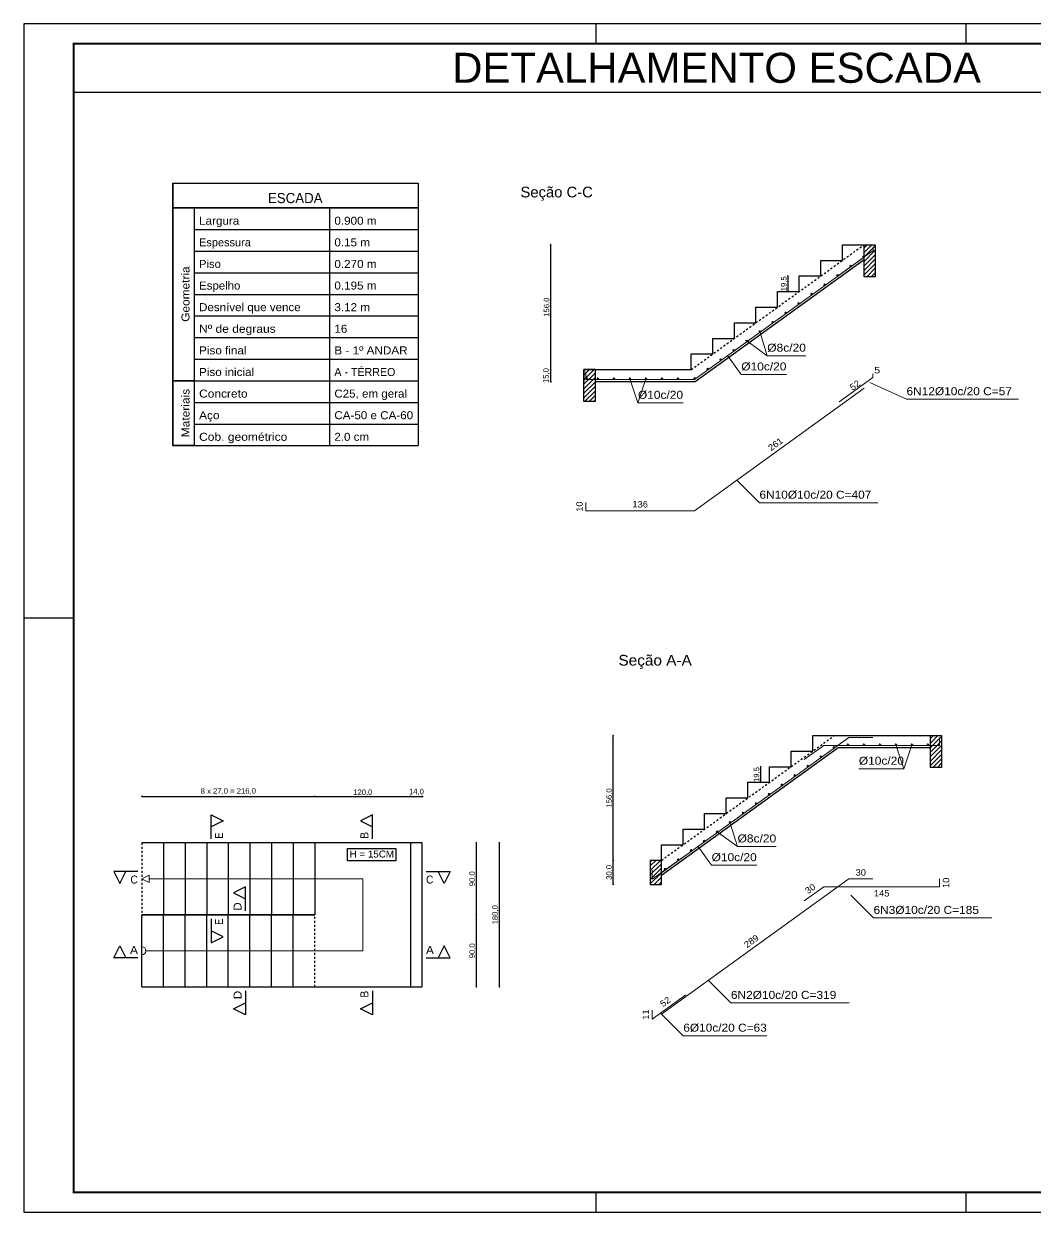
# Model space of a CAD drawing. Header units: millimetres. Extents: x 480 to 1230, y -15 to 251.
# Drawn here: x 1014.1 to 1064.6, y 40.9 to 100.3 of the extents above; entities that cross this region are included whole.
import ezdxf
from ezdxf.enums import TextEntityAlignment as Align

# ---------------------------------------------------------------- set-up
doc = ezdxf.new("R2010")
doc.units = ezdxf.units.MM
doc.linetypes.add('CYPE_PUNTO', pattern=[0.075, 0, -0.075])
for name, color, linetype, lineweight in [('ARM_LONGITUDINAL_Ø10', 33, 'Continuous', 9), ('ARM_LONGITUDINAL_Ø8', 32, 'Continuous', 9), ('ELE_COT_TEXTOS_COMPRIMENTO_PROJETADO', 8, 'Continuous', 0), ('ESC_LINHA_CENTRAL', 9, 'Continuous', 0), ('ESC_LINHA_DE_REFERENCIA_ARMADURA', 36, 'Continuous', 0), ('ESC_TEXTO_ARMADURA_LONGITUDINAL', 3, 'Continuous', 9), ('ESC_TEXTO_ARMADURA_TRANSVERSAL', 3, 'Continuous', 9), ('ESC_TEXTOS_DA_TABELA', 2, 'Continuous', 0)]:
    doc.layers.add(name, color=color, linetype=linetype, lineweight=lineweight)
doc.layers.add('ARQ-FOLHA', color=7, linetype='Continuous')
doc.layers.add('COTA CYPE', color=31, linetype='Continuous')
doc.styles.add('CYPETXT', font='arial.ttf', dxfattribs={"height": 0.2})
doc.styles.add('PDF Arial', font='arial.ttf')
doc.styles.get("Standard").update_dxf_attribs({"font": 'arial.ttf'})
doc.styles.add('TQS_ARIAL', font='arial.ttf')
doc.dimstyles.new('1-50', dxfattribs={"dimscale": 0.05, "dimtxt": 5.5, "dimasz": 1, "dimexe": 0.5, "dimexo": 7, "dimgap": 0.3, "dimtad": 1, "dimdec": 1, "dimlfac": 25, "dimzin": 1, "dimtxsty": 'Standard', "dimblk": 'OBLIQUE', "dimcen": 10, "dimdle": 0.1, "dimclrd": 7, "dimclre": 8, "dimclrt": 256, "dimadec": 0, "dimazin": 2, "dimtfac": 1, "dimtdec": 1, "dimtmove": 2, "dimatfit": 0, "dimldrblk": 'OBLIQUE', "dimfxl": 0, "dimlwd": -1, "dimlwe": -1, "dimarcsym": 0})

# ---------------------------------------------------------------- blocks, each defined once
blk = doc.blocks.new('FOLHA A1')
at = {"layer": 'ARQ-FOLHA'}
for p, q in [((841, 0), (0, 0)), ((0, 0), (0, -594)), ((286, -10), (286, 0)), ((471, -10), (471, 0)), ((0, -297), (25, -297)), ((286, -594), (286, -584)), ((471, -594), (471, -584)), ((0, -594), (841, -594))]:
    blk.add_line(p, q, dxfattribs=at)
at = {"layer": 'ARQ-FOLHA', "const_width": 1}
blk.add_lwpolyline([(25, -10), (25, -584), (831, -584), (831, -10), (25, -10)], dxfattribs=at)
blk = doc.blocks.new('_OBLIQUE')
at = {"color": 0, "linetype": 'ByBlock'}
blk.add_line((-0.5, -0.5), (0.5, 0.5), dxfattribs=at)
blk = doc.blocks.new('*D529')
at = {"layer": 'COTA CYPE', "color": 7}
blk.add_line((1019.996, 61.732), (1028.646, 61.732), dxfattribs=at)
at = {"layer": 'COTA CYPE', "color": 8}
for p, q in [((1020.001, 61.731), (1020.001, 61.757)), ((1028.641, 61.731), (1028.641, 61.757))]:
    blk.add_line(p, q, dxfattribs=at)
at = {"layer": 'Defpoints', "color": 0}
for p in [(1028.641, 61.732), (1020.001, 58.284), (1028.641, 58.284)]:
    blk.add_point(p, dxfattribs=at)
at = {"layer": 'COTA CYPE', "color": 7, "xscale": 0.05, "yscale": 0.05, "zscale": 0.05, "rotation": 180}
blk.add_blockref('_OBLIQUE', (1020.001, 61.732), dxfattribs=at)
at = {"layer": 'COTA CYPE', "color": 7, "xscale": 0.05, "yscale": 0.05, "zscale": 0.05}
blk.add_blockref('_OBLIQUE', (1028.641, 61.732), dxfattribs=at)
at = {"layer": 'COTA CYPE', "insert": (1024.321, 61.974), "char_height": 0.275, "attachment_point": 5}
blk.add_mtext('8 x 27,0 = 216,0', dxfattribs=at)
blk = doc.blocks.new('*D530')
at = {"layer": 'COTA CYPE', "color": 7}
blk.add_line((1028.636, 61.732), (1033.446, 61.732), dxfattribs=at)
at = {"layer": 'COTA CYPE', "color": 8}
for p, q in [((1028.641, 61.731), (1028.641, 61.757)), ((1033.441, 61.731), (1033.441, 61.757))]:
    blk.add_line(p, q, dxfattribs=at)
at = {"layer": 'Defpoints', "color": 0}
for p in [(1033.441, 61.732), (1028.641, 58.284), (1033.441, 58.284)]:
    blk.add_point(p, dxfattribs=at)
at = {"layer": 'COTA CYPE', "color": 7, "xscale": 0.05, "yscale": 0.05, "zscale": 0.05, "rotation": 180}
blk.add_blockref('_OBLIQUE', (1028.641, 61.732), dxfattribs=at)
at = {"layer": 'COTA CYPE', "color": 7, "xscale": 0.05, "yscale": 0.05, "zscale": 0.05}
blk.add_blockref('_OBLIQUE', (1033.441, 61.732), dxfattribs=at)
at = {"layer": 'COTA CYPE', "insert": (1031.041, 61.912), "char_height": 0.275, "attachment_point": 5}
blk.add_mtext('120,0', dxfattribs=at)
blk = doc.blocks.new('*D531')
at = {"layer": 'COTA CYPE', "color": 7}
for p, q in [((1033.441, 61.732), (1033.391, 61.732)), ((1033.441, 61.732), (1034.001, 61.732)), ((1034.001, 61.732), (1034.051, 61.732))]:
    blk.add_line(p, q, dxfattribs=at)
at = {"layer": 'COTA CYPE', "color": 8}
for p, q in [((1033.441, 61.731), (1033.441, 61.757)), ((1034.001, 61.731), (1034.001, 61.757))]:
    blk.add_line(p, q, dxfattribs=at)
at = {"layer": 'Defpoints', "color": 0}
for p in [(1034.001, 61.732), (1033.441, 58.284), (1034.001, 58.284)]:
    blk.add_point(p, dxfattribs=at)
at = {"layer": 'COTA CYPE', "color": 7, "xscale": 0.05, "yscale": 0.05, "zscale": 0.05}
blk.add_blockref('_OBLIQUE', (1033.441, 61.732), dxfattribs=at)
at = {"layer": 'COTA CYPE', "color": 7, "xscale": 0.05, "yscale": 0.05, "zscale": 0.05, "rotation": 180}
blk.add_blockref('_OBLIQUE', (1034.001, 61.732), dxfattribs=at)
at = {"layer": 'COTA CYPE', "insert": (1033.721, 61.945), "char_height": 0.275, "attachment_point": 5}
blk.add_mtext('14,0', dxfattribs=at)
blk = doc.blocks.new('*D532')
at = {"layer": 'COTA CYPE', "color": 8}
for p, q in [((1036.708, 59.413), (1036.734, 59.413)), ((1036.708, 55.813), (1036.734, 55.813))]:
    blk.add_line(p, q, dxfattribs=at)
at = {"layer": 'COTA CYPE', "color": 7}
blk.add_line((1036.709, 59.418), (1036.709, 55.808), dxfattribs=at)
at = {"layer": 'Defpoints', "color": 0}
for p in [(1028.641, 59.413), (1028.641, 55.813), (1036.709, 55.813)]:
    blk.add_point(p, dxfattribs=at)
at = {"layer": 'COTA CYPE', "color": 7, "xscale": 0.05, "yscale": 0.05, "zscale": 0.05}
for p, rotation in [((1036.709, 59.413), 90), ((1036.709, 55.813), 270)]:
    blk.add_blockref('_OBLIQUE', p, dxfattribs=dict(at, rotation=rotation))
at = {"layer": 'COTA CYPE', "insert": (1036.528, 57.613), "char_height": 0.275, "attachment_point": 5, "rotation": 90}
blk.add_mtext('90,0', dxfattribs=at)
blk = doc.blocks.new('*D533')
at = {"layer": 'COTA CYPE', "color": 8}
for p, q in [((1036.708, 55.813), (1036.734, 55.813)), ((1036.708, 52.213), (1036.734, 52.213))]:
    blk.add_line(p, q, dxfattribs=at)
at = {"layer": 'COTA CYPE', "color": 7}
blk.add_line((1036.709, 55.818), (1036.709, 52.208), dxfattribs=at)
at = {"layer": 'Defpoints', "color": 0}
for p in [(1028.641, 55.813), (1034.001, 52.213), (1036.709, 52.213)]:
    blk.add_point(p, dxfattribs=at)
at = {"layer": 'COTA CYPE', "color": 7, "xscale": 0.05, "yscale": 0.05, "zscale": 0.05}
for p, rotation in [((1036.709, 55.813), 90), ((1036.709, 52.213), 270)]:
    blk.add_blockref('_OBLIQUE', p, dxfattribs=dict(at, rotation=rotation))
at = {"layer": 'COTA CYPE', "insert": (1036.528, 54.013), "char_height": 0.275, "attachment_point": 5, "rotation": 90}
blk.add_mtext('90,0', dxfattribs=at)
blk = doc.blocks.new('*D535')
at = {"layer": 'COTA CYPE', "color": 8}
for p, q in [((1040.432, 83.061), (1040.406, 83.061)), ((1040.432, 82.461), (1040.406, 82.461))]:
    blk.add_line(p, q, dxfattribs=at)
at = {"layer": 'COTA CYPE', "color": 7}
for p, q in [((1040.431, 83.061), (1040.431, 83.111)), ((1040.431, 82.461), (1040.431, 83.061)), ((1040.431, 82.461), (1040.431, 82.411))]:
    blk.add_line(p, q, dxfattribs=at)
at = {"layer": 'Defpoints', "color": 0}
for p in [(1040.431, 83.061), (1042.65, 83.061), (1042.65, 82.461)]:
    blk.add_point(p, dxfattribs=at)
at = {"layer": 'COTA CYPE', "color": 7, "xscale": 0.05, "yscale": 0.05, "zscale": 0.05}
for p, rotation in [((1040.431, 83.061), 270), ((1040.431, 82.461), 90)]:
    blk.add_blockref('_OBLIQUE', p, dxfattribs=dict(at, rotation=rotation))
at = {"layer": 'COTA CYPE', "insert": (1040.218, 82.761), "char_height": 0.275, "attachment_point": 5, "rotation": 90}
blk.add_mtext('15,0', dxfattribs=at)
blk = doc.blocks.new('*D536')
at = {"layer": 'COTA CYPE', "color": 8}
for p, q in [((1040.432, 89.301), (1040.406, 89.301)), ((1040.432, 83.061), (1040.406, 83.061))]:
    blk.add_line(p, q, dxfattribs=at)
at = {"layer": 'COTA CYPE', "color": 7}
blk.add_line((1040.431, 83.056), (1040.431, 89.306), dxfattribs=at)
at = {"layer": 'Defpoints', "color": 0}
for p in [(1040.431, 89.301), (1055.01, 89.301), (1042.65, 83.061)]:
    blk.add_point(p, dxfattribs=at)
at = {"layer": 'COTA CYPE', "color": 7, "xscale": 0.05, "yscale": 0.05, "zscale": 0.05}
for p, rotation in [((1040.431, 89.301), 90), ((1040.431, 83.061), 270)]:
    blk.add_blockref('_OBLIQUE', p, dxfattribs=dict(at, rotation=rotation))
at = {"layer": 'COTA CYPE', "insert": (1040.25, 86.181), "char_height": 0.275, "attachment_point": 5, "rotation": 90}
blk.add_mtext('156,0', dxfattribs=at)
blk = doc.blocks.new('*D537')
at = {"layer": 'COTA CYPE', "color": 8}
for p, q in [((1043.557, 58.533), (1043.531, 58.533)), ((1043.557, 57.333), (1043.531, 57.333))]:
    blk.add_line(p, q, dxfattribs=at)
at = {"layer": 'COTA CYPE', "color": 7}
blk.add_line((1043.556, 57.328), (1043.556, 58.538), dxfattribs=at)
at = {"layer": 'Defpoints', "color": 0}
for p in [(1043.556, 58.533), (1045.406, 58.533), (1045.406, 57.333)]:
    blk.add_point(p, dxfattribs=at)
at = {"layer": 'COTA CYPE', "color": 7, "xscale": 0.05, "yscale": 0.05, "zscale": 0.05}
for p, rotation in [((1043.556, 58.533), 90), ((1043.556, 57.333), 270)]:
    blk.add_blockref('_OBLIQUE', p, dxfattribs=dict(at, rotation=rotation))
at = {"layer": 'COTA CYPE', "insert": (1043.375, 57.933), "char_height": 0.275, "attachment_point": 5, "rotation": 90}
blk.add_mtext('30,0', dxfattribs=at)
blk = doc.blocks.new('*D538')
at = {"layer": 'COTA CYPE', "color": 8}
for p, q in [((1043.557, 64.773), (1043.531, 64.773)), ((1043.557, 58.533), (1043.531, 58.533))]:
    blk.add_line(p, q, dxfattribs=at)
at = {"layer": 'COTA CYPE', "color": 7}
blk.add_line((1043.556, 58.528), (1043.556, 64.778), dxfattribs=at)
at = {"layer": 'Defpoints', "color": 0}
for p in [(1043.556, 64.773), (1053.526, 64.773), (1045.406, 58.533)]:
    blk.add_point(p, dxfattribs=at)
at = {"layer": 'COTA CYPE', "color": 7, "xscale": 0.05, "yscale": 0.05, "zscale": 0.05}
for p, rotation in [((1043.556, 64.773), 90), ((1043.556, 58.533), 270)]:
    blk.add_blockref('_OBLIQUE', p, dxfattribs=dict(at, rotation=rotation))
at = {"layer": 'COTA CYPE', "insert": (1043.375, 61.653), "char_height": 0.275, "attachment_point": 5, "rotation": 90}
blk.add_mtext('156,0', dxfattribs=at)
blk = doc.blocks.new('*D543')
at = {"layer": 'COTA CYPE', "color": 8}
for p, q in [((1037.857, 59.413), (1037.883, 59.413)), ((1037.857, 52.213), (1037.883, 52.213))]:
    blk.add_line(p, q, dxfattribs=at)
at = {"layer": 'COTA CYPE', "color": 7}
blk.add_line((1037.858, 59.418), (1037.858, 52.208), dxfattribs=at)
at = {"layer": 'Defpoints', "color": 0}
for p in [(1034.001, 59.413), (1034.001, 52.213), (1037.858, 52.213)]:
    blk.add_point(p, dxfattribs=at)
at = {"layer": 'COTA CYPE', "color": 7, "xscale": 0.05, "yscale": 0.05, "zscale": 0.05}
for p, rotation in [((1037.858, 59.413), 90), ((1037.858, 52.213), 270)]:
    blk.add_blockref('_OBLIQUE', p, dxfattribs=dict(at, rotation=rotation))
at = {"layer": 'COTA CYPE', "insert": (1037.678, 55.813), "char_height": 0.275, "attachment_point": 5, "rotation": 90}
blk.add_mtext('180,0', dxfattribs=at)
blk = doc.blocks.new('*D544')
at = {"layer": 'COTA CYPE', "color": 8}
for p, q in [((1052.288, 87.741), (1052.262, 87.741)), ((1052.288, 86.961), (1052.262, 86.961))]:
    blk.add_line(p, q, dxfattribs=at)
at = {"layer": 'COTA CYPE', "color": 7}
blk.add_line((1052.287, 87.746), (1052.287, 86.956), dxfattribs=at)
at = {"layer": 'Defpoints', "color": 0}
for p in [(1052.85, 87.741), (1052.287, 86.961), (1052.85, 86.961)]:
    blk.add_point(p, dxfattribs=at)
at = {"layer": 'COTA CYPE', "color": 7, "xscale": 0.05, "yscale": 0.05, "zscale": 0.05}
for p, rotation in [((1052.287, 87.741), 90), ((1052.287, 86.961), 270)]:
    blk.add_blockref('_OBLIQUE', p, dxfattribs=dict(at, rotation=rotation))
at = {"layer": 'COTA CYPE', "insert": (1052.106, 87.351), "char_height": 0.275, "attachment_point": 5, "rotation": 90}
blk.add_mtext('19,5', dxfattribs=at)
blk = doc.blocks.new('*D545')
at = {"layer": 'COTA CYPE', "color": 8}
for p, q in [((1050.921, 63.213), (1050.895, 63.213)), ((1050.921, 62.433), (1050.895, 62.433))]:
    blk.add_line(p, q, dxfattribs=at)
at = {"layer": 'COTA CYPE', "color": 7}
blk.add_line((1050.92, 63.218), (1050.92, 62.428), dxfattribs=at)
at = {"layer": 'Defpoints', "color": 0}
for p in [(1051.366, 63.213), (1050.92, 62.433), (1051.366, 62.433)]:
    blk.add_point(p, dxfattribs=at)
at = {"layer": 'COTA CYPE', "color": 7, "xscale": 0.05, "yscale": 0.05, "zscale": 0.05}
for p, rotation in [((1050.92, 63.213), 90), ((1050.92, 62.433), 270)]:
    blk.add_blockref('_OBLIQUE', p, dxfattribs=dict(at, rotation=rotation))
at = {"layer": 'COTA CYPE', "insert": (1050.74, 62.823), "char_height": 0.275, "attachment_point": 5, "rotation": 90}
blk.add_mtext('19,5', dxfattribs=at)

msp = doc.modelspace()

# ---------------------------------------------------------------- hatches: boundary and pattern name
h = msp.add_hatch()
h.set_pattern_fill('ANSI31', color=256, scale=0.05)
h.paths.add_polyline_path([(1056.65043, 89.30146), (1056.09043, 89.30146), (1056.09043, 88.73963, -0.21329932), (1056.10375, 88.70983, -0.21329932), (1056.09043, 88.68003), (1056.09043, 87.70146), (1056.65043, 87.70146)])
h = msp.add_hatch()
h.set_pattern_fill('ANSI31', color=256, scale=0.05)
h.paths.add_polyline_path([(1059.9663, 64.77346), (1059.4063, 64.77346), (1059.4063, 64.27346), (1059.8263, 64.27346, -0.41421356), (1059.7863, 64.31346, -1), (1059.8663, 64.31346), (1059.8663, 64.27346), (1059.4063, 64.27346), (1059.4063, 63.17346), (1059.9663, 63.17346)])
h.paths.add_polyline_path([(1042.65043, 82.56146), (1042.19043, 82.56146), (1042.19043, 82.60146, -1), (1042.27043, 82.60146, -0.41421356), (1042.23043, 82.56146), (1042.65043, 82.56146), (1042.65043, 83.06146), (1042.09043, 83.06146), (1042.09043, 81.46146), (1042.65043, 81.46146)])
h = msp.add_hatch()
h.set_pattern_fill('ANSI31', color=256, scale=0.05)
h.paths.add_polyline_path([(1045.9663, 58.53346), (1045.4063, 58.53346), (1045.4063, 57.33346), (1045.9663, 57.33346)])
at = {"layer": 'ARM_LONGITUDINAL_Ø10'}
h = msp.add_hatch(color=256, dxfattribs=at)
edge = h.paths.add_edge_path()
edge.add_arc((1042.23043, 82.60146), 0.04, 0, 360)
h = msp.add_hatch(color=256, dxfattribs=at)
edge = h.paths.add_edge_path()
edge.add_arc((1042.79113, 82.60146), 0.04, 0, 360)
h = msp.add_hatch(color=256, dxfattribs=at)
edge = h.paths.add_edge_path()
edge.add_arc((1043.59113, 82.60146), 0.04, 0, 360)
h = msp.add_hatch(color=256, dxfattribs=at)
edge = h.paths.add_edge_path()
edge.add_arc((1044.39113, 82.60146), 0.04, 0, 360)
h = msp.add_hatch(color=256, dxfattribs=at)
edge = h.paths.add_edge_path()
edge.add_arc((1045.19113, 82.60146), 0.04, 0, 360)
h = msp.add_hatch(color=256, dxfattribs=at)
edge = h.paths.add_edge_path()
edge.add_arc((1045.99113, 82.60146), 0.04, 0, 360)
h = msp.add_hatch(color=256, dxfattribs=at)
edge = h.paths.add_edge_path()
edge.add_arc((1046.79113, 82.60146), 0.04, 0, 360)
h = msp.add_hatch(color=256, dxfattribs=at)
edge = h.paths.add_edge_path()
edge.add_arc((1047.63269, 82.62073), 0.04, 0, 360)
h = msp.add_hatch(color=256, dxfattribs=at)
edge = h.paths.add_edge_path()
edge.add_arc((1055.2863, 64.31346), 0.04, 0, 360)
h = msp.add_hatch(color=256, dxfattribs=at)
edge = h.paths.add_edge_path()
edge.add_arc((1056.0863, 64.31346), 0.04, 0, 360)
h = msp.add_hatch(color=256, dxfattribs=at)
edge = h.paths.add_edge_path()
edge.add_arc((1056.8863, 64.31346), 0.04, 0, 360)
h = msp.add_hatch(color=256, dxfattribs=at)
edge = h.paths.add_edge_path()
edge.add_arc((1057.6863, 64.31346), 0.04, 0, 360)
h = msp.add_hatch(color=256, dxfattribs=at)
edge = h.paths.add_edge_path()
edge.add_arc((1058.4863, 64.31346), 0.04, 0, 360)
h = msp.add_hatch(color=256, dxfattribs=at)
edge = h.paths.add_edge_path()
edge.add_arc((1059.2863, 64.31346), 0.04, 0, 360)
h = msp.add_hatch(color=256, dxfattribs=at)
edge = h.paths.add_edge_path()
edge.add_arc((1059.8263, 64.31346), 0.04, 0, 360)
at = {"layer": 'ARM_LONGITUDINAL_Ø8'}
h = msp.add_hatch(color=256, dxfattribs=at)
edge = h.paths.add_edge_path()
edge.add_arc((1056.06375, 88.70983), 0.04, 0, 360)
h = msp.add_hatch(color=256, dxfattribs=at)
edge = h.paths.add_edge_path()
edge.add_arc((1055.41521, 88.24144), 0.04, 0, 360)
h = msp.add_hatch(color=256, dxfattribs=at)
edge = h.paths.add_edge_path()
edge.add_arc((1054.11812, 87.30466), 0.04, 0, 360)
h = msp.add_hatch(color=256, dxfattribs=at)
edge = h.paths.add_edge_path()
edge.add_arc((1054.76667, 87.77305), 0.04, 0, 360)
h = msp.add_hatch(color=256, dxfattribs=at)
edge = h.paths.add_edge_path()
edge.add_arc((1053.46958, 86.83626), 0.04, 0, 360)
h = msp.add_hatch(color=256, dxfattribs=at)
edge = h.paths.add_edge_path()
edge.add_arc((1052.82104, 86.36787), 0.04, 0, 360)
h = msp.add_hatch(color=256, dxfattribs=at)
edge = h.paths.add_edge_path()
edge.add_arc((1052.17249, 85.89948), 0.04, 0, 360)
h = msp.add_hatch(color=256, dxfattribs=at)
edge = h.paths.add_edge_path()
edge.add_arc((1050.87541, 84.96269), 0.04, 0, 360)
h = msp.add_hatch(color=256, dxfattribs=at)
edge = h.paths.add_edge_path()
edge.add_arc((1051.52395, 85.43109), 0.04, 0, 360)
h = msp.add_hatch(color=256, dxfattribs=at)
edge = h.paths.add_edge_path()
edge.add_arc((1050.22686, 84.4943), 0.04, 0, 360)
h = msp.add_hatch(color=256, dxfattribs=at)
edge = h.paths.add_edge_path()
edge.add_arc((1049.57832, 84.02591), 0.04, 0, 360)
h = msp.add_hatch(color=256, dxfattribs=at)
edge = h.paths.add_edge_path()
edge.add_arc((1048.92978, 83.55752), 0.04, 0, 360)
h = msp.add_hatch(color=256, dxfattribs=at)
edge = h.paths.add_edge_path()
edge.add_arc((1048.28123, 83.08912), 0.04, 0, 360)
h = msp.add_hatch(color=256, dxfattribs=at)
edge = h.paths.add_edge_path()
edge.add_arc((1054.57962, 64.18183), 0.04, 0, 360)
h = msp.add_hatch(color=256, dxfattribs=at)
edge = h.paths.add_edge_path()
edge.add_arc((1053.93107, 63.71344), 0.04, 0, 360)
h = msp.add_hatch(color=256, dxfattribs=at)
edge = h.paths.add_edge_path()
edge.add_arc((1053.28253, 63.24505), 0.04, 0, 360)
h = msp.add_hatch(color=256, dxfattribs=at)
edge = h.paths.add_edge_path()
edge.add_arc((1052.63399, 62.77666), 0.04, 0, 360)
h = msp.add_hatch(color=256, dxfattribs=at)
edge = h.paths.add_edge_path()
edge.add_arc((1051.3369, 61.83987), 0.04, 0, 360)
h = msp.add_hatch(color=256, dxfattribs=at)
edge = h.paths.add_edge_path()
edge.add_arc((1051.98544, 62.30826), 0.04, 0, 360)
h = msp.add_hatch(color=256, dxfattribs=at)
edge = h.paths.add_edge_path()
edge.add_arc((1050.68836, 61.37148), 0.04, 0, 360)
h = msp.add_hatch(color=256, dxfattribs=at)
edge = h.paths.add_edge_path()
edge.add_arc((1050.03981, 60.90309), 0.04, 0, 360)
h = msp.add_hatch(color=256, dxfattribs=at)
edge = h.paths.add_edge_path()
edge.add_arc((1048.74273, 59.9663), 0.04, 0, 360)
h = msp.add_hatch(color=256, dxfattribs=at)
edge = h.paths.add_edge_path()
edge.add_arc((1049.39127, 60.43469), 0.04, 0, 360)
h = msp.add_hatch(color=256, dxfattribs=at)
edge = h.paths.add_edge_path()
edge.add_arc((1048.09418, 59.49791), 0.04, 0, 360)
h = msp.add_hatch(color=256, dxfattribs=at)
edge = h.paths.add_edge_path()
edge.add_arc((1047.44564, 59.02952), 0.04, 0, 360)
h = msp.add_hatch(color=256, dxfattribs=at)
edge = h.paths.add_edge_path()
edge.add_arc((1046.7971, 58.56112), 0.04, 0, 360)
h = msp.add_hatch(color=256, dxfattribs=at)
edge = h.paths.add_edge_path()
edge.add_arc((1046.14855, 58.09273), 0.04, 0, 360)

# ---------------------------------------------------------------- linework, layer by layer
for p, q in [((1016.60009, 96.9219), (1079.70009, 96.9219)), ((1021.54143, 92.38146), (1033.80143, 92.38146)), ((1021.54143, 92.38146), (1021.54143, 79.26146)), ((1033.80143, 92.38146), (1033.80143, 79.26146)), ((1021.54143, 91.14146), (1033.80143, 91.14146)), ((1022.62143, 91.14146), (1022.62143, 79.26146)), ((1029.38143, 91.14146), (1029.38143, 79.26146)), ((1022.62143, 90.06146), (1033.80143, 90.06146)), ((1022.62143, 88.98146), (1033.80143, 88.98146)), ((1022.62143, 87.90146), (1033.80143, 87.90146)), ((1022.62143, 86.82146), (1033.80143, 86.82146)), ((1022.62143, 85.74146), (1033.80143, 85.74146)), ((1022.62143, 84.66146), (1033.80143, 84.66146)), ((1022.62143, 83.58146), (1033.80143, 83.58146)), ((1042.65043, 83.06146), (1047.45043, 83.06146)), ((1021.54143, 82.50146), (1033.80143, 82.50146)), ((1021.54143, 82.50146), (1033.80143, 82.50146)), ((1022.62143, 81.42146), (1033.80143, 81.42146)), ((1022.62143, 80.34146), (1033.80143, 80.34146)), ((1021.54143, 79.26146), (1033.80143, 79.26146)), ((1054.6063, 64.77346), (1059.4063, 64.77346)), ((1023.45743, 59.61346), (1023.45743, 60.21346)), ((1031.52143, 59.61346), (1031.52143, 60.21346)), ((1021.08143, 59.41346), (1021.08143, 55.81346)), ((1022.16143, 59.41346), (1022.16143, 55.81346)), ((1023.24143, 59.41346), (1023.24143, 55.81346)), ((1024.32143, 59.41346), (1024.32143, 55.81346)), ((1025.40143, 59.41346), (1025.40143, 55.81346)), ((1026.48143, 59.41346), (1026.48143, 55.81346)), ((1027.56143, 59.41346), (1027.56143, 55.81346)), ((1028.64143, 59.41346), (1028.64143, 55.81346)), ((1033.44143, 55.81346), (1033.44143, 59.41346)), ((1019.80143, 57.97346), (1019.20143, 57.97346)), ((1034.20143, 57.97346), (1034.80143, 57.97346)), ((1025.18543, 56.01346), (1025.18543, 56.61346)), ((1020.00143, 55.81346), (1028.64143, 55.81346)), ((1028.64143, 55.81346), (1020.00143, 55.81346)), ((1020.00143, 52.21346), (1020.00143, 55.81346)), ((1021.08143, 52.21346), (1021.08143, 55.81346)), ((1022.16143, 52.21346), (1022.16143, 55.81346)), ((1023.24143, 52.21346), (1023.24143, 55.81346)), ((1023.45743, 55.61346), (1023.45743, 55.01346)), ((1024.32143, 52.21346), (1024.32143, 55.81346)), ((1025.40143, 52.21346), (1025.40143, 55.81346)), ((1026.48143, 52.21346), (1026.48143, 55.81346)), ((1027.56143, 52.21346), (1027.56143, 55.81346)), ((1033.44143, 52.21346), (1033.44143, 55.81346)), ((1019.80143, 53.65346), (1019.20143, 53.65346)), ((1034.20143, 53.65346), (1034.80143, 53.65346)), ((1020.00143, 52.21346), (1028.64143, 52.21346)), ((1025.18543, 52.01346), (1025.18543, 51.41346)), ((1031.52143, 52.01346), (1031.52143, 51.41346))]:
    msp.add_line(p, q)
at = {"linetype": 'CYPE_PUNTO'}
for p, q in [((1047.45043, 83.06146), (1056.09043, 89.30146)), ((1045.9663, 58.53346), (1054.6063, 64.77346)), ((1020.00143, 59.41346), (1020.00143, 55.81346)), ((1028.64143, 52.21346), (1028.64143, 55.81346))]:
    msp.add_line(p, q, dxfattribs=at)
at = {"color": 254}
msp.add_lwpolyline([(1021.54143, 92.38146), (1033.80143, 92.38146), (1033.80143, 91.14146), (1021.54143, 91.14146)], close=True, dxfattribs=at)
at = {"color": 7}
for points in [[(1021.54143, 91.14146), (1022.62143, 91.14146), (1022.62143, 82.50146), (1021.54143, 82.50146)], [(1021.54143, 82.50146), (1022.62143, 82.50146), (1022.62143, 79.26146), (1021.54143, 79.26146)]]:
    msp.add_lwpolyline(points, close=True, dxfattribs=at)
for points in [[(1047.45043, 83.06146), (1047.45043, 83.84146), (1048.53043, 83.84146), (1048.53043, 84.62146), (1049.61043, 84.62146), (1049.61043, 85.40146), (1050.69043, 85.40146), (1050.69043, 86.18146), (1051.77043, 86.18146), (1051.77043, 86.96146), (1052.85043, 86.96146), (1052.85043, 87.74146), (1053.93043, 87.74146), (1053.93043, 88.52146), (1055.01043, 88.52146), (1055.01043, 89.30146), (1056.09043, 89.30146)], [(1042.65043, 82.46146), (1047.64445, 82.46146), (1056.09043, 88.56134)], [(1042.65043, 83.06146), (1042.09043, 83.06146), (1042.09043, 82.46146)], [(1045.9663, 58.53346), (1045.9663, 59.31346), (1047.0463, 59.31346), (1047.0463, 60.09346), (1048.1263, 60.09346), (1048.1263, 60.87346), (1049.2063, 60.87346), (1049.2063, 61.65346), (1050.2863, 61.65346), (1050.2863, 62.43346), (1051.3663, 62.43346), (1051.3663, 63.21346), (1052.4463, 63.21346), (1052.4463, 63.99346), (1053.5263, 63.99346), (1053.5263, 64.77346), (1054.6063, 64.77346)], [(1059.4063, 64.77346), (1059.9663, 64.77346), (1059.9663, 64.17346)], [(1045.9663, 57.79334), (1054.80031, 64.17346), (1059.4063, 64.17346)], [(1033.44143, 59.41346), (1028.64143, 59.41346), (1020.00143, 59.41346)], [(1034.00143, 55.81346), (1034.00143, 59.41346), (1033.44143, 59.41346)], [(1028.64143, 52.21346), (1033.44143, 52.21346), (1034.00143, 52.21346), (1034.00143, 55.81346)]]:
    msp.add_lwpolyline(points)
for points in [[(1056.09043, 89.30146), (1056.65043, 89.30146), (1056.65043, 87.70146), (1056.09043, 87.70146), (1056.09043, 89.30146)], [(1042.09043, 83.06146), (1042.65043, 83.06146), (1042.65043, 81.46146), (1042.09043, 81.46146), (1042.09043, 83.06146)], [(1059.4063, 64.77346), (1059.9663, 64.77346), (1059.9663, 63.17346), (1059.4063, 63.17346), (1059.4063, 64.77346)], [(1023.45743, 60.21346), (1023.45743, 60.81346), (1024.05743, 60.51346), (1023.45743, 60.21346)], [(1031.52143, 60.21346), (1031.52143, 60.81346), (1030.92143, 60.51346), (1031.52143, 60.21346)], [(1045.9663, 58.53346), (1045.4063, 58.53346), (1045.4063, 57.33346), (1045.9663, 57.33346), (1045.9663, 58.53346)], [(1019.20143, 57.97346), (1018.60143, 57.97346), (1018.90143, 57.37346), (1019.20143, 57.97346)], [(1034.80143, 57.97346), (1035.40143, 57.97346), (1035.10143, 57.37346), (1034.80143, 57.97346)], [(1025.18543, 56.61346), (1025.18543, 57.21346), (1024.58543, 56.91346), (1025.18543, 56.61346)], [(1023.45743, 55.01346), (1023.45743, 54.41346), (1024.05743, 54.71346), (1023.45743, 55.01346)], [(1019.20143, 53.65346), (1018.60143, 53.65346), (1018.90143, 54.25346), (1019.20143, 53.65346)], [(1034.80143, 53.65346), (1035.40143, 53.65346), (1035.10143, 54.25346), (1034.80143, 53.65346)], [(1025.18543, 51.41346), (1025.18543, 50.81346), (1024.58543, 51.11346), (1025.18543, 51.41346)], [(1031.52143, 51.41346), (1031.52143, 50.81346), (1030.92143, 51.11346), (1031.52143, 51.41346)]]:
    msp.add_lwpolyline(points, close=True)
for points in [[(1021.54143, 82.50146), (1022.62143, 82.50146), (1022.62143, 79.26146)], [(1021.54143, 79.26146), (1021.54143, 82.50146)]]:
    msp.add_lwpolyline(points, dxfattribs=at)
at = {"layer": 'ARM_LONGITUDINAL_Ø10'}
for p, q in [((1047.61211, 82.56146), (1056.09043, 88.68469)), ((1042.19043, 82.96546), (1042.19043, 82.56146)), ((1042.19043, 82.56146), (1047.61211, 82.56146)), ((1047.61211, 76.00974), (1056.09043, 82.13298)), ((1042.19043, 76.41374), (1042.19043, 76.00974)), ((1042.19043, 76.00974), (1047.61211, 76.00974)), ((1053.10514, 63.57087), (1054.07796, 64.27346)), ((1054.07796, 64.27346), (1059.8663, 64.27346)), ((1059.8663, 64.27346), (1059.8663, 64.67746)), ((1053.10514, 56.50372), (1054.07796, 57.20631)), ((1054.07796, 57.20631), (1059.8663, 57.20631)), ((1059.8663, 57.20631), (1059.8663, 57.61031))]:
    msp.add_line(p, q, dxfattribs=at)
for points in [[(1054.86895, 87.80251), (1056.55043, 89.01692), (1056.55043, 89.20146)], [(1054.84472, 81.44483), (1056.5262, 82.65924), (1056.5262, 82.84378)], [(1045.9663, 57.91669), (1055.32736, 64.67746), (1056.52736, 64.67746)], [(1045.5063, 58.03649), (1045.5063, 57.58447), (1047.18778, 58.79888)], [(1045.9663, 50.84954), (1055.32736, 57.61031), (1056.52736, 57.61031)], [(1045.5063, 51.04934), (1045.5063, 50.59732), (1047.18778, 51.81172)]]:
    msp.add_lwpolyline(points, dxfattribs=at)
for centre in [(1042.23043, 82.60146), (1042.79113, 82.60146), (1043.59113, 82.60146), (1044.39113, 82.60146), (1045.19113, 82.60146), (1045.99113, 82.60146), (1046.79113, 82.60146), (1047.63269, 82.62073), (1055.2863, 64.31346), (1056.0863, 64.31346), (1056.8863, 64.31346), (1057.6863, 64.31346), (1058.4863, 64.31346), (1059.2863, 64.31346), (1059.8263, 64.31346)]:
    msp.add_circle(centre, 0.04, dxfattribs=at)
at = {"layer": 'ARM_LONGITUDINAL_Ø8'}
for centre in [(1056.06375, 88.70983), (1055.41521, 88.24144), (1054.11812, 87.30466), (1054.76667, 87.77305), (1053.46958, 86.83626), (1052.82104, 86.36787), (1052.17249, 85.89948), (1050.87541, 84.96269), (1051.52395, 85.43109), (1050.22686, 84.4943), (1049.57832, 84.02591), (1048.92978, 83.55752), (1048.28123, 83.08912), (1054.57962, 64.18183), (1053.93107, 63.71344), (1053.28253, 63.24505), (1052.63399, 62.77666), (1051.3369, 61.83987), (1051.98544, 62.30826), (1050.68836, 61.37148), (1050.03981, 60.90309), (1048.74273, 59.9663), (1049.39127, 60.43469), (1048.09418, 59.49791), (1047.44564, 59.02952), (1046.7971, 58.56112), (1046.14855, 58.09273)]:
    msp.add_circle(centre, 0.04, dxfattribs=at)
at = {"layer": 'COTA CYPE'}
msp.add_lwpolyline([(1030.28023, 59.12024), (1032.68995, 59.12024), (1032.68995, 58.51413), (1030.28023, 58.51413)], close=True, dxfattribs=at)
at = {"layer": 'ELE_COT_TEXTOS_COMPRIMENTO_PROJETADO'}
for p, q in [((1051.25372, 83.75568), (1050.87541, 84.96269)), ((1051.25372, 83.75568), (1050.22686, 84.4943)), ((1049.95664, 82.8189), (1049.27513, 83.76253)), ((1049.95664, 82.8189), (1052.21264, 82.8189)), ((1058.21239, 81.58038), (1056.38361, 82.41557)), ((1058.21239, 81.58038), (1063.80439, 81.58038)), ((1050.86305, 76.40919), (1049.73169, 77.54055)), ((1050.86305, 76.40919), (1056.77905, 76.40919)), ((1058.0863, 63.11346), (1057.6863, 64.31346)), ((1058.0863, 63.11346), (1058.4863, 64.31346)), ((1055.8303, 63.11346), (1058.0863, 63.11346)), ((1058.0863, 63.11346), (1058.0863, 63.11346)), ((1049.76959, 59.22768), (1049.39127, 60.43469)), ((1049.76959, 59.22768), (1048.74273, 59.9663)), ((1048.4725, 58.2909), (1047.79099, 59.23453)), ((1048.4725, 58.2909), (1050.7285, 58.2909)), ((1056.56466, 55.65581), (1055.4333, 56.78717)), ((1056.56466, 55.65581), (1062.48066, 55.65581)), ((1049.43792, 51.40837), (1048.30656, 52.53973)), ((1049.43792, 51.40837), (1055.35392, 51.40837)), ((1047.05803, 49.76956), (1045.92667, 50.90092)), ((1047.05803, 49.76956), (1051.22803, 49.76956))]:
    msp.add_line(p, q, dxfattribs=at)
for points in [[(1051.25372, 83.75568), (1051.25372, 83.75568), (1053.18572, 83.75568)], [(1049.76959, 59.22768), (1049.76959, 59.22768), (1051.70159, 59.22768)]]:
    msp.add_lwpolyline(points, dxfattribs=at)
at = {"layer": 'ESC_LINHA_CENTRAL'}
msp.add_lwpolyline([(1020.36143, 57.43346), (1020.00143, 57.61346), (1020.36143, 57.79346), (1020.36143, 57.43346)], close=True, dxfattribs=at)
msp.add_lwpolyline([(1020.20143, 54.01346), (1028.64143, 54.01346), (1031.04143, 54.01346), (1031.04143, 55.81346), (1031.04143, 57.61346), (1028.64143, 57.61346), (1020.36143, 57.61346)], dxfattribs=at)
msp.add_arc((1020.00143, 54.01346), 0.2, 270, 90, dxfattribs=at)
at = {"layer": 'ESC_LINHA_DE_REFERENCIA_ARMADURA'}
for q in [(1044.39113, 82.60146), (1045.19113, 82.60146)]:
    msp.add_line((1044.79113, 81.40146), q, dxfattribs=at)
msp.add_lwpolyline([(1044.79113, 81.40146), (1044.79113, 81.40146), (1047.04713, 81.40146)], dxfattribs=at)

# ---------------------------------------------------------------- block references
at = {"layer": 'ARQ-FOLHA', "xscale": 0.1, "yscale": 0.1, "zscale": 0.1}
msp.add_blockref('FOLHA A1', (1014.10009, 100.34584), dxfattribs=at)

# ---------------------------------------------------------------- texts
at = {"style": 'CYPETXT'}
for s, height, width, p, p2 in [('Seção C-C', 0.533333, 0.99236, (1038.92143, 91.66813), (1042.53743, 91.66813)), ('5', 0.32, 1.218093, (1056.5993, 82.87174), (1056.90215, 82.87174)), ('136', 0.32, 1.042546, (1044.51247, 76.16974), (1045.29007, 76.16974)), ('Seção A-A', 0.533333, 1.028431, (1043.8183, 68.26813), (1047.4823, 68.26813)), ('C', 0.4, 0.921826, (1019.42943, 57.37346), (1019.80143, 57.37346)), ('C', 0.4, 0.921826, (1034.20143, 57.37346), (1034.57343, 57.37346)), ('30', 0.32, 1.042546, (1055.66816, 57.77031), (1056.18656, 57.77031)), ('145', 0.32, 1.042546, (1056.58333, 56.72631), (1057.36093, 56.72631)), ('A', 0.4, 1.044083, (1019.41143, 53.85346), (1019.80143, 53.85346)), ('A', 0.4, 1.044083, (1034.20143, 53.85346), (1034.59143, 53.85346))]:
    msp.add_text(s, height=height, dxfattribs=dict(at, width=width)).set_placement(p, p2, align=Align.FIT)
for s, height, rotation, width, p, p2 in [('52', 0.32, 35.8374955, 1.042546, (1055.52119, 81.99922), (1055.94144, 82.30274)), ('261', 0.32, 35.8374955, 1.042546, (1051.4424, 78.97343), (1052.07279, 79.42871)), ('10', 0.32, 90, 1.042546, (1042.03043, 75.95254), (1042.03043, 76.47094)), ('E', 0.4, 90, 0.821003, (1024.05743, 59.61346), (1024.05743, 59.91946)), ('B', 0.4, 90, 0.917592, (1031.32143, 59.61346), (1031.32143, 59.95546)), ('10', 0.32, 90, 1.042546, (1060.3463, 57.14911), (1060.3463, 57.66751)), ('30', 0.32, 35.8374955, 1.042546, (1053.28774, 56.83296), (1053.708, 57.13648)), ('D', 0.4, 90, 1.040771, (1024.98543, 56.01346), (1024.98543, 56.43346)), ('E', 0.4, 90, 0.821003, (1024.05743, 55.30746), (1024.05743, 55.61346)), ('289', 0.32, 35.8374955, 1.042546, (1050.23796, 54.13199), (1050.86834, 54.58727)), ('D', 0.4, 90, 1.040771, (1024.98543, 51.59346), (1024.98543, 52.01346)), ('B', 0.4, 90, 0.917592, (1031.32143, 51.67146), (1031.32143, 52.01346)), ('52', 0.32, 35.8374955, 1.042546, (1046.04323, 51.18247), (1046.46349, 51.48599)), ('11', 0.32, 90, 1.042546, (1045.3463, 50.56413), (1045.3463, 51.08253))]:
    msp.add_text(s, height=height, rotation=rotation, dxfattribs=dict(at, width=width)).set_placement(p, p2, align=Align.FIT)
at = {"insert": (1035.50811, 98.89536), "char_height": 1.5, "attachment_point": 1, "style": 'TQS_ARIAL'}
msp.add_mtext_dynamic_manual_height_columns('DETALHAMENTO ESCADA', width=72.2611045, gutter_width=12.5, heights=[0], dxfattribs=at)
at = {"layer": 'COTA CYPE', "insert": (1030.38616, 59.02418), "char_height": 0.35, "attachment_point": 1, "style": 'PDF Arial'}
msp.add_mtext_dynamic_manual_height_columns('H = 15CM', width=11.8298226, gutter_width=12.5, heights=[1.96901], dxfattribs=at)
at = {"layer": 'ESC_TEXTO_ARMADURA_LONGITUDINAL', "style": 'CYPETXT'}
for s, width, p, p2 in [('%%c10c/20', 1.067972, (1049.95664, 83.0189), (1052.21264, 83.0189)), ('6N12%%C10c/20 C=57', 1.063173, (1058.21239, 81.78038), (1063.48039, 81.78038)), ('6N10%%C10c/20 C=407', 1.061956, (1050.86305, 76.60919), (1056.45505, 76.60919)), ('%%c10c/20', 1.067972, (1048.4725, 58.4909), (1050.7285, 58.4909)), ('6N3%%C10c/20 C=185', 1.063173, (1056.56466, 55.85581), (1061.83266, 55.85581)), ('6N2%%c10c/20 C=319', 1.063173, (1049.43792, 51.60837), (1054.70592, 51.60837)), ('6%%c10c/20 C=63', 1.061102, (1047.05803, 49.96956), (1051.22803, 49.96956))]:
    msp.add_text(s, height=0.4, dxfattribs=dict(at, width=width)).set_placement(p, p2, align=Align.FIT)
at = {"layer": 'ESC_TEXTO_ARMADURA_TRANSVERSAL', "style": 'CYPETXT'}
for s, width, p, p2 in [('%%c8c/20', 1.072358, (1051.25372, 83.95568), (1053.18572, 83.95568)), ('%%c10c/20', 1.067972, (1044.79113, 81.60146), (1047.04713, 81.60146)), ('%%c10c/20', 1.067972, (1055.8303, 63.31346), (1058.0863, 63.31346)), ('%%c8c/20', 1.072358, (1049.76959, 59.42768), (1051.70159, 59.42768))]:
    msp.add_text(s, height=0.4, dxfattribs=dict(at, width=width)).set_placement(p, p2, align=Align.FIT)
at = {"layer": 'ESC_TEXTOS_DA_TABELA', "style": 'CYPETXT'}
for s, height, width, p, p2 in [('ESCADA', 0.506667, 0.937571, (1026.30143, 91.38146), (1029.03143, 91.38146)), ('Largura', 0.4, 1.043583, (1022.86143, 90.30146), (1024.87143, 90.30146)), ('0.900 m', 0.4, 1.043039, (1029.62143, 90.30146), (1031.72743, 90.30146)), ('Espessura', 0.4, 0.979505, (1022.86143, 89.22146), (1025.44743, 89.22146)), ('0.15 m', 0.4, 1.043129, (1029.62143, 89.22146), (1031.40343, 89.22146)), ('Piso', 0.4, 0.999044, (1022.86143, 88.14146), (1023.94743, 88.14146)), ('0.270 m', 0.4, 1.043039, (1029.62143, 88.14146), (1031.72743, 88.14146)), ('Espelho', 0.4, 1.0221, (1022.86143, 87.06146), (1024.92543, 87.06146)), ('0.195 m', 0.4, 1.043039, (1029.62143, 87.06146), (1031.72743, 87.06146)), ('Desnível que vence', 0.4, 1.034219, (1022.86143, 85.98146), (1027.93743, 85.98146)), ('3.12 m', 0.4, 1.043129, (1029.62143, 85.98146), (1031.40343, 85.98146)), ('Nº de degraus', 0.4, 1.075561, (1022.86143, 84.90146), (1026.68943, 84.90146)), ('16', 0.4, 1.042546, (1029.62143, 84.90146), (1030.26943, 84.90146)), ('Piso final', 0.4, 1.045253, (1022.86143, 83.82146), (1025.23143, 83.82146)), ('B - 1º ANDAR', 0.4, 1.047061, (1029.62143, 83.82146), (1033.28143, 83.82146)), ('Piso inicial', 0.4, 1.040974, (1022.86143, 82.74146), (1025.60943, 82.74146)), ('A - TÉRREO', 0.4, 0.95315, (1029.62143, 82.74146), (1032.66943, 82.74146)), ('Concreto', 0.4, 1.069069, (1022.86143, 81.66146), (1025.28543, 81.66146)), ('C25, em geral', 0.4, 1.03428, (1029.62143, 81.66146), (1033.25143, 81.66146)), ('Aço', 0.4, 1.059309, (1022.86143, 80.58146), (1023.88143, 80.58146)), ('CA-50 e CA-60', 0.4, 1.038773, (1029.62143, 80.58146), (1033.55743, 80.58146)), ('Cob. geométrico', 0.4, 1.075646, (1022.86143, 79.50146), (1027.27143, 79.50146)), ('2.0 cm', 0.4, 1.034024, (1029.62143, 79.50146), (1031.35543, 79.50146))]:
    msp.add_text(s, height=height, dxfattribs=dict(at, width=width)).set_placement(p, p2, align=Align.FIT)
for s, width, p, p2 in [('Geometria', 1.062586, (1022.38143, 85.44946), (1022.38143, 88.22146)), ('Materiais', 1.066679, (1022.38143, 79.68346), (1022.38143, 82.10146))]:
    msp.add_text(s, height=0.4, rotation=90, dxfattribs=dict(at, width=width)).set_placement(p, p2, align=Align.FIT)

# ---------------------------------------------------------------- dimensions: what is measured, and where the dimension line sits
at = {"layer": 'COTA CYPE'}
for base, p1, p2, picture, middle in [((1040.43059, 89.30146), (1042.65043, 83.06146), (1055.01043, 89.30146), '*D536', (1040.25032, 86.18146)), ((1052.28659, 86.96146), (1052.85043, 87.74146), (1052.85043, 86.96146), '*D544', (1052.10633, 87.35146)), ((1040.43059, 83.06146), (1042.65043, 82.46146), (1042.65043, 83.06146), '*D535', (1040.21782, 82.76146)), ((1043.55571, 64.77346), (1045.4063, 58.53346), (1053.5263, 64.77346), '*D538', (1043.37545, 61.65346)), ((1050.92034, 62.43346), (1051.3663, 63.21346), (1051.3663, 62.43346), '*D545', (1050.74008, 62.82346)), ((1036.70858, 55.81346), (1028.64143, 59.41346), (1028.64143, 55.81346), '*D532', (1036.52832, 57.61346)), ((1037.85834, 52.21346), (1034.00143, 59.41346), (1034.00143, 52.21346), '*D543', (1037.67807, 55.81346)), ((1043.55571, 58.53346), (1045.4063, 57.33346), (1045.4063, 58.53346), '*D537', (1043.37545, 57.93346)), ((1036.70858, 52.21346), (1028.64143, 55.81346), (1034.00143, 52.21346), '*D533', (1036.52832, 54.01346))]:
    dim = msp.add_linear_dim(base=base, p1=p1, p2=p2, angle=90, dimstyle='1-50', override={"dimfxl": 0.02, "dimfxlon": 1, "dimarcsym": 2}, dxfattribs=at)
    dim.commit()
    dim.dimension.update_dxf_attribs({"geometry": picture, "text_midpoint": middle})
dim = msp.add_linear_dim(base=(1028.64143, 61.73188), p1=(1020.00143, 58.28353), p2=(1028.64143, 58.28353), text='8 x 27,0 = 216,0', dimstyle='1-50', override={"dimfxl": 0.02, "dimfxlon": 1, "dimarcsym": 2}, dxfattribs=at)
dim.commit()
dim.dimension.update_dxf_attribs({"geometry": '*D529', "text_midpoint": (1024.32143, 61.97424), "dimtype": 160})
for base, p1, p2, picture, middle in [((1033.44143, 61.73188), (1028.64143, 58.28353), (1033.44143, 58.28353), '*D530', (1031.04143, 61.91215)), ((1034.00143, 61.73188), (1033.44143, 58.28353), (1034.00143, 58.28353), '*D531', (1033.72143, 61.94465))]:
    dim = msp.add_linear_dim(base=base, p1=p1, p2=p2, dimstyle='1-50', override={"dimfxl": 0.02, "dimfxlon": 1, "dimarcsym": 2}, dxfattribs=at)
    dim.commit()
    dim.dimension.update_dxf_attribs({"geometry": picture, "text_midpoint": middle})

doc.saveas('drawing.dxf')
